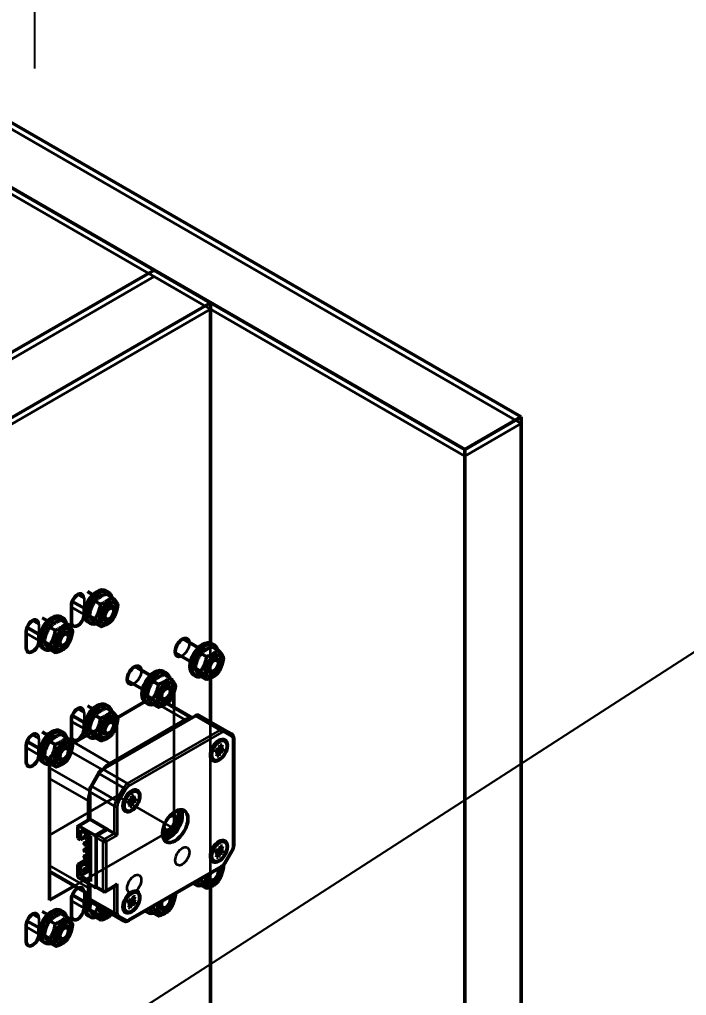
# Model space of a CAD drawing. Header units: millimetres. Extents: x -1328 to 2520, y -765 to 1782.
# Drawn here: x 1758.4 to 1925.4, y 743.2 to 987.5 of the extents above; entities that cross this region are included whole.
import ezdxf

# ---------------------------------------------------------------- set-up
doc = ezdxf.new("R2010")
doc.units = ezdxf.units.MM
doc.header["$LTSCALE"] = 6
for name, color, linetype, lineweight in [('Dimension (ISO)', 7, 'Continuous', 25), ('Reference (ISO)', 7, 'Continuous', 35), ('Symbol (ISO)', 7, 'Continuous', 25), ('Visible (ISO)', 7, 'Continuous', 50), ('Visible Narrow (ISO)', 7, 'Continuous', 35)]:
    doc.layers.add(name, color=color, linetype=linetype, lineweight=lineweight)
doc.styles.add('Note Text (ISO)', font='tahoma.ttf')
doc.dimstyles.new('Default (ISO)', dxfattribs={"dimscale": 6, "dimtxt": 3.5, "dimasz": 2.5, "dimexe": 3.175, "dimexo": 0, "dimgap": 0.762, "dimtad": 1, "dimrnd": 1e-08, "dimzin": 0, "dimtxsty": 'Note Text (ISO)', "dimcen": 0.09, "dimdle": 10, "dimclrd": 256, "dimclre": 256, "dimclrt": 256, "dimazin": 0, "dimtfac": 1.001486, "dimtmove": 0, "dimatfit": 3, "dimfxl": 1, "dimtolj": 1, "dimtzin": 0, "dimlwd": -1, "dimlwe": -1, "dimarcsym": 0})
doc.dimstyles.new('Default - Method 1b (ISO)$7', dxfattribs={"dimscale": 6, "dimtxt": 3.5, "dimasz": 2.5, "dimexe": 3.175, "dimexo": 0, "dimgap": 0.762, "dimtad": 1, "dimtoh": 1, "dimrnd": 1e-08, "dimtxsty": 'Note Text (ISO)', "dimcen": 0.09, "dimdle": 10, "dimclrd": 256, "dimclre": 256, "dimclrt": 256, "dimazin": 2, "dimtfac": 1, "dimtmove": 0, "dimatfit": 3, "dimfxl": 1, "dimtolj": 1, "dimlwd": -1, "dimlwe": -1, "dimarcsym": 0})

# ---------------------------------------------------------------- blocks, each defined once
blk = doc.blocks.new('*D17')
at = {"layer": 'Defpoints', "color": 0, "transparency": 16777216}
for p in [(1118.47, 1126.34), (1762.15, 1107.94), (1762.15, 994.34)]:
    blk.add_point(p, dxfattribs=at)
at = {"layer": 'Dimension (ISO)', "transparency": 16777216}
for p, q in [((1118.47, 1126.34), (1118.47, 975.29)), ((1762.15, 1107.94), (1762.15, 975.29)), ((1133.47, 994.34), (1747.15, 994.34))]:
    blk.add_line(p, q, dxfattribs=at)
for points in [[(1133.47, 996.84), (1133.47, 991.84), (1118.47, 994.34)], [(1747.15, 996.84), (1747.15, 991.84), (1762.15, 994.34)]]:
    blk.add_solid(points, dxfattribs=at)
at = {"layer": 'Dimension (ISO)', "transparency": 16777216, "insert": (1377.16, 1026.12), "char_height": 21, "attachment_point": 1, "style": 'Note Text (ISO)'}
blk.add_mtext('\\A1;\\fTahoma|b0|i0;\\H21.0000;aprox 644', dxfattribs=at)

msp = doc.modelspace()

# ---------------------------------------------------------------- linework, layer by layer
at = {"layer": 'Reference (ISO)'}
for p, q in [((1742.6, 968.08), (1884.02, 886.43)), ((1869.88, 878.26), (1728.46, 959.91)), ((1495.11, 751.71), (1792.1, 923.17)), ((1792.1, 923.17), (1806.24, 915.01)), ((1806.24, 915.01), (1509.26, 743.54)), ((1806.24, 604.74), (1806.24, 915.01)), ((1869.88, 878.26), (1884.02, 886.43)), ((1884.02, 886.43), (1884.02, 559.83)), ((1869.88, 568), (1869.88, 878.26)), ((1773.01, 843.6), (1774.6, 842.69)), ((1771.42, 836.77), (1771.42, 840.85)), ((1771.42, 840.44), (1774.6, 838.6)), ((1774.6, 842.69), (1774.6, 838.6)), ((1761.69, 837.07), (1763.28, 836.15)), ((1763.28, 836.15), (1763.28, 832.07)), ((1760.1, 830.23), (1760.1, 834.32)), ((1760.1, 833.91), (1763.28, 832.07)), ((1765.94, 802.99), (1797.05, 820.95)), ((1797.05, 820.95), (1797.05, 785.03)), ((1773.01, 815.03), (1774.6, 814.11)), ((1774.6, 814.11), (1774.6, 810.03)), ((1771.42, 808.19), (1771.42, 812.27)), ((1771.42, 811.86), (1774.6, 810.03)), ((1782.91, 793.19), (1782.91, 812.79)), ((1761.69, 808.49), (1763.28, 807.58)), ((1763.28, 807.58), (1763.28, 803.49)), ((1760.1, 801.66), (1760.1, 805.74)), ((1760.1, 805.33), (1763.28, 803.49)), ((1765.94, 767.06), (1765.94, 802.99)), ((1765.94, 783.39), (1782.91, 793.19)), ((1797.05, 785.03), (1782.91, 793.19)), ((1797.05, 785.03), (1765.94, 767.06)), ((1773.01, 770.12), (1774.6, 769.2)), ((1771.42, 763.28), (1771.42, 767.36)), ((1774.6, 769.2), (1774.6, 765.12)), ((1771.42, 766.96), (1774.6, 765.12)), ((1761.69, 763.59), (1763.28, 762.67)), ((1763.28, 762.67), (1763.28, 758.59)), ((1760.1, 756.75), (1760.1, 760.83)), ((1760.1, 760.42), (1763.28, 758.59))]:
    msp.add_line(p, q, dxfattribs=at)
for centre, major_axis in [((1773.01, 841.77), (1.13, 1.95)), ((1773.01, 837.68), (-1.13, -1.95)), ((1761.69, 835.24), (1.13, 1.95)), ((1761.69, 831.15), (-1.13, -1.95)), ((1773.01, 813.19), (1.13, 1.95)), ((1761.69, 806.66), (1.13, 1.95)), ((1773.01, 809.11), (-1.13, -1.95)), ((1761.69, 802.58), (-1.13, -1.95)), ((1773.01, 768.28), (1.13, 1.95)), ((1773.01, 764.2), (-1.13, -1.95)), ((1761.69, 761.75), (1.13, 1.95)), ((1761.69, 757.67), (-1.13, -1.95))]:
    msp.add_ellipse(centre, major_axis=major_axis, ratio=0.57735, start_param=5.497787, end_param=8.63938, dxfattribs=at)
for centre in [(1799.17, 830.34), (1787.15, 823.4), (1799.17, 778.09), (1787.15, 771.15)]:
    msp.add_ellipse(centre, major_axis=(1.25, 2.17), ratio=0.57735, dxfattribs=at)
at = {"layer": 'Visible (ISO)'}
for p, q in [((1742.6, 969.71), (1884.02, 888.06)), ((1869.88, 879.9), (1728.46, 961.55)), ((1495.11, 753.34), (1792.1, 924.8)), ((1792.1, 924.8), (1806.24, 916.64)), ((1806.24, 916.64), (1509.26, 745.18)), ((1806.24, 831.42), (1806.24, 916.64)), ((1869.88, 879.9), (1884.02, 888.06)), ((1884.02, 888.06), (1884.02, 561.46)), ((1869.88, 569.63), (1869.88, 879.9)), ((1775.42, 844.32), (1776.78, 843.53)), ((1780.04, 844.53), (1780.61, 844.21)), ((1781.51, 842.95), (1780.14, 843.74)), ((1771.42, 836.77), (1771.42, 840.85)), ((1771.63, 841.89), (1774.78, 840.07)), ((1778.66, 841.18), (1777.29, 841.97)), ((1768.73, 838), (1769.3, 837.67)), ((1774.6, 840.17), (1774.6, 838.6)), ((1777.32, 837.49), (1775.95, 838.28)), ((1782.04, 839.47), (1782.04, 839.82)), ((1764.11, 837.78), (1765.47, 837)), ((1770.2, 836.42), (1768.83, 837.21)), ((1775.54, 836.74), (1776.11, 836.41)), ((1778.84, 835.57), (1777.47, 836.36)), ((1780.93, 837.55), (1780.62, 837.37)), ((1760.1, 830.23), (1760.1, 834.32)), ((1760.31, 835.35), (1763.47, 833.54)), ((1763.28, 833.64), (1763.28, 832.07)), ((1767.34, 834.65), (1765.97, 835.44)), ((1770.72, 832.94), (1770.72, 833.29)), ((1766.01, 830.96), (1764.64, 831.75)), ((1769.61, 831.01), (1769.31, 830.84)), ((1799.42, 832.51), (1803.25, 830.3)), ((1806.51, 831.3), (1807.08, 830.97)), ((1764.23, 830.21), (1764.8, 829.88)), ((1767.53, 829.04), (1766.16, 829.83)), ((1797.42, 829.04), (1801.25, 826.83)), ((1803.84, 828.85), (1805.22, 828.06)), ((1806.7, 830.5), (1808.07, 829.71)), ((1808.2, 826.41), (1808.2, 826.54)), ((1787.4, 825.57), (1791.23, 823.36)), ((1794.49, 824.36), (1795.06, 824.03)), ((1794.68, 823.56), (1796.05, 822.77)), ((1802.01, 823.5), (1802.58, 823.18)), ((1802.42, 825.17), (1803.79, 824.38)), ((1807.09, 824.49), (1806.98, 824.42)), ((1785.4, 822.1), (1789.23, 819.89)), ((1791.82, 821.91), (1793.19, 821.12)), ((1803.84, 823.14), (1805.22, 822.34)), ((1806.24, 811.72), (1806.24, 822.73)), ((1796.18, 819.47), (1796.18, 819.6)), ((1797.05, 818.93), (1797.05, 815.4)), ((1780.04, 815.96), (1780.61, 815.63)), ((1782.86, 812.76), (1789.75, 816.74)), ((1789.99, 816.56), (1790.56, 816.24)), ((1790.39, 818.23), (1791.77, 817.44)), ((1791.82, 816.19), (1793.19, 815.4)), ((1795.07, 817.55), (1794.96, 817.48)), ((1801.61, 812.77), (1795.31, 816.4)), ((1775.42, 815.74), (1776.78, 814.95)), ((1781.51, 814.37), (1780.14, 815.16)), ((1771.42, 808.19), (1771.42, 812.27)), ((1771.63, 813.31), (1774.78, 811.49)), ((1774.6, 811.59), (1774.6, 810.03)), ((1778.66, 812.6), (1777.29, 813.39)), ((1779.29, 799.88), (1802.44, 813.24)), ((1799.93, 812.2), (1781.09, 801.32)), ((1782.04, 810.89), (1782.04, 811.24)), ((1803.44, 813.34), (1809.63, 809.77)), ((1764.11, 809.21), (1765.47, 808.42)), ((1768.73, 809.42), (1769.3, 809.1)), ((1770.2, 807.84), (1768.83, 808.63)), ((1777.32, 808.91), (1775.95, 809.7)), ((1780.93, 808.97), (1780.62, 808.79)), ((1809.63, 809.77), (1811.48, 808.7)), ((1760.31, 806.78), (1763.47, 804.96)), ((1767.34, 806.07), (1765.97, 806.86)), ((1771.55, 806.23), (1775.26, 808.37)), ((1775.54, 808.16), (1776.11, 807.83)), ((1778.84, 806.99), (1777.47, 807.79)), ((1809.56, 807.11), (1809.84, 806.94)), ((1812.04, 780.84), (1812.04, 807.58)), ((1760.1, 801.66), (1760.1, 805.74)), ((1763.28, 805.06), (1763.28, 803.49)), ((1770.72, 804.36), (1770.72, 804.71)), ((1807.39, 804.13), (1807.59, 804.8)), ((1807.98, 804.19), (1807.39, 804.13)), ((1807.59, 804.8), (1808.18, 804.86)), ((1807.82, 803.17), (1808.07, 804)), ((1809.35, 804.32), (1807.92, 804.84)), ((1808.55, 804.05), (1808.3, 803.22)), ((1808.39, 805.07), (1808.64, 805.9)), ((1808.64, 805.9), (1809.12, 805.95)), ((1809.35, 804.32), (1808.75, 804.26)), ((1809.12, 805.95), (1808.87, 805.12)), ((1808.95, 804.93), (1809.55, 804.99)), ((1809.55, 804.99), (1809.35, 804.32)), ((1764.23, 801.63), (1764.8, 801.3)), ((1766.01, 802.38), (1764.64, 803.17)), ((1769.61, 802.44), (1769.31, 802.26)), ((1806.81, 802.34), (1807.09, 802.18)), ((1808.3, 803.22), (1807.82, 803.17)), ((1808.3, 803.22), (1807.98, 803.7)), ((1765.94, 767.06), (1765.94, 801.12)), ((1767.53, 800.46), (1766.16, 801.25)), ((1778.23, 798.85), (1776.38, 795.63)), ((1779.11, 799.77), (1779.29, 799.88)), ((1776.43, 795.6), (1778.29, 798.82)), ((1776.01, 794.41), (1776.01, 794.21)), ((1776.01, 787.37), (1776.01, 794.21)), ((1787.64, 794.45), (1787.92, 794.29)), ((1775.66, 791.92), (1775.66, 787.13)), ((1785.46, 791.27), (1785.58, 791.93)), ((1785.58, 791.93), (1786.2, 792.11)), ((1785.85, 791.6), (1785.61, 791.93)), ((1787.52, 791.88), (1786.29, 792.24)), ((1786.39, 792.35), (1786.54, 793.16)), ((1786.54, 793.16), (1787.05, 793.31)), ((1787.52, 791.88), (1786.89, 791.7)), ((1787.05, 793.31), (1786.9, 792.51)), ((1787.02, 792.35), (1787.64, 792.54)), ((1787.64, 792.54), (1787.52, 791.88)), ((1784.89, 789.69), (1785.17, 789.52)), ((1786.08, 791.45), (1785.46, 791.27)), ((1786.05, 790.49), (1786.2, 791.3)), ((1786.55, 790.65), (1786.05, 790.49)), ((1786.55, 790.65), (1786.17, 791.17)), ((1786.71, 791.46), (1786.55, 790.65)), ((1776.04, 787.36), (1773.11, 785.66)), ((1780.43, 784.82), (1776.01, 787.37)), ((1776.01, 787.34), (1776.01, 787.37)), ((1796.78, 788.88), (1796.88, 788.82)), ((1797.4, 787.27), (1797.4, 787.68)), ((1773.01, 785.43), (1773.01, 782.58)), ((1777.25, 783.39), (1773.36, 785.64)), ((1773.71, 782.17), (1773.71, 784.62)), ((1773.71, 784.62), (1776.19, 783.19)), ((1774.42, 784.21), (1774.42, 783.8)), ((1777.96, 783.39), (1780.43, 784.82)), ((1782.2, 783.8), (1780.43, 784.82)), ((1794.28, 784.55), (1794.38, 784.49)), ((1795.99, 784.82), (1795.63, 784.62)), ((1773.71, 782.17), (1773.01, 782.58)), ((1774.65, 782.71), (1773.71, 782.17)), ((1774.42, 783.8), (1774.78, 784)), ((1774.64, 782.76), (1774.64, 783)), ((1774.69, 783.09), (1775.52, 783.57)), ((1774.9, 782.55), (1774.69, 782.67)), ((1774.69, 781.46), (1776.19, 782.32)), ((1775, 782.55), (1776.15, 783.21)), ((1775.66, 782.93), (1775.66, 782.02)), ((1775.84, 782.12), (1775.84, 783.03)), ((1776.19, 783.19), (1776.19, 771.76)), ((1777.6, 782.78), (1777.6, 770.53)), ((1777.6, 770.53), (1777.6, 782.78)), ((1782.2, 783.8), (1782.91, 783.39)), ((1809.56, 781.79), (1809.84, 781.63)), ((1774.64, 781.13), (1774.64, 781.37)), ((1774.64, 779.49), (1774.64, 779.74)), ((1774.9, 780.92), (1774.69, 781.04)), ((1774.69, 779.83), (1776.19, 780.69)), ((1774.9, 779.28), (1774.69, 779.41)), ((1775, 780.92), (1776.19, 781.6)), ((1775, 779.28), (1776.19, 779.97)), ((1775.66, 781.3), (1775.66, 780.38)), ((1775.66, 779.66), (1775.66, 778.75)), ((1775.84, 780.49), (1775.84, 781.4)), ((1775.84, 778.85), (1775.84, 779.77)), ((1807.42, 778.99), (1807.68, 779.67)), ((1809.26, 778.83), (1807.63, 779.53)), ((1807.68, 779.67), (1808.24, 779.62)), ((1808.45, 779.81), (1808.77, 780.64)), ((1809.23, 780.6), (1808.75, 780.57)), ((1808.77, 780.64), (1809.23, 780.6)), ((1809.23, 780.6), (1808.9, 779.77)), ((1808.96, 779.55), (1809.52, 779.5)), ((1809.52, 779.5), (1809.26, 778.83)), ((1809.81, 776.33), (1811.67, 779.55)), ((1773.01, 776.04), (1775.84, 777.68)), ((1774.64, 777.86), (1774.64, 778.11)), ((1774.69, 778.19), (1776.19, 779.06)), ((1774.9, 777.65), (1774.69, 777.77)), ((1774.69, 776.56), (1776.19, 777.43)), ((1775, 777.65), (1776.19, 778.34)), ((1775.66, 778.03), (1775.66, 777.57)), ((1775.84, 777.68), (1775.84, 778.13)), ((1776.19, 777.47), (1775.84, 777.68)), ((1806.81, 777.03), (1807.09, 776.87)), ((1807.98, 778.94), (1807.42, 778.99)), ((1807.71, 777.9), (1808.03, 778.73)), ((1808.17, 777.86), (1807.71, 777.9)), ((1808.17, 777.86), (1807.88, 778.33)), ((1808.49, 778.69), (1808.17, 777.86)), ((1809.26, 778.83), (1808.7, 778.88)), ((1773.01, 776.04), (1773.01, 773.19)), ((1773.71, 775.64), (1773.01, 776.04)), ((1773.71, 775.64), (1774.65, 776.18)), ((1773.71, 773.19), (1773.71, 775.64)), ((1776.19, 774.62), (1773.71, 773.19)), ((1775.84, 775.64), (1774.42, 774.82)), ((1774.42, 774), (1775.84, 774.82)), ((1774.42, 774.82), (1774.42, 774)), ((1774.64, 776.23), (1774.64, 776.47)), ((1774.64, 774.59), (1774.64, 774.84)), ((1774.9, 776.02), (1774.69, 776.14)), ((1774.69, 774.93), (1776.19, 775.79)), ((1774.9, 774.39), (1774.69, 774.51)), ((1775, 776.02), (1776.19, 776.7)), ((1775, 774.39), (1776.19, 775.07)), ((1775.17, 775.2), (1775.13, 775.23)), ((1775.84, 774.82), (1775.79, 774.84)), ((1775.84, 775.59), (1775.84, 775.64)), ((1775.84, 774.82), (1775.84, 774.87)), ((1785.72, 761.99), (1808.88, 775.35)), ((1776.01, 768.43), (1765.94, 774.24)), ((1773.36, 772.57), (1777.25, 770.33)), ((1776.19, 771.76), (1773.71, 773.19)), ((1803.53, 772.27), (1803.79, 772.12)), ((1807.09, 772.23), (1806.98, 772.17)), ((1808.2, 774.15), (1808.2, 774.28)), ((1772.16, 770.65), (1765.94, 767.06)), ((1775.66, 771.25), (1775.66, 770.17)), ((1776.01, 767.47), (1776.01, 771.04)), ((1777.64, 770.38), (1777.5, 770.3)), ((1779.47, 769.28), (1777.71, 770.3)), ((1782.55, 770.77), (1779.97, 769.28)), ((1802.01, 771.25), (1802.58, 770.92)), ((1803.84, 770.88), (1805.22, 770.09)), ((1806.24, 606.37), (1806.24, 770.47)), ((1771.42, 763.28), (1771.42, 767.36)), ((1771.63, 768.4), (1774.78, 766.58)), ((1785.53, 766.47), (1785.83, 767.14)), ((1785.83, 767.14), (1786.36, 767.01)), ((1786.58, 767.18), (1786.95, 768)), ((1787.38, 767.89), (1786.89, 767.87)), ((1786.95, 768), (1787.38, 767.89)), ((1787.38, 767.89), (1787, 767.07)), ((1787.64, 769.14), (1787.92, 768.97)), ((1796.18, 767.21), (1796.18, 767.34)), ((1774.6, 766.69), (1774.6, 765.12)), ((1777.32, 764.01), (1775.95, 764.8)), ((1782.61, 762.99), (1776.43, 766.56)), ((1786.06, 766.34), (1785.53, 766.47)), ((1787.26, 766.05), (1785.69, 766.81)), ((1785.72, 765.29), (1786.09, 766.11)), ((1786.15, 765.19), (1785.72, 765.29)), ((1786.15, 765.19), (1785.88, 765.64)), ((1786.52, 766.01), (1786.15, 765.19)), ((1787.26, 766.05), (1786.74, 766.18)), ((1787.04, 766.84), (1787.57, 766.72)), ((1787.57, 766.72), (1787.26, 766.05)), ((1791.51, 765.33), (1791.77, 765.18)), ((1795.07, 765.29), (1794.96, 765.23)), ((1764.11, 764.3), (1765.47, 763.52)), ((1768.73, 764.52), (1769.3, 764.19)), ((1770.2, 762.93), (1768.83, 763.72)), ((1775.54, 763.25), (1776.11, 762.93)), ((1778.84, 762.09), (1777.47, 762.88)), ((1780.84, 764.01), (1780.62, 763.89)), ((1784.47, 761.91), (1782.61, 762.99)), ((1784.89, 764.37), (1785.17, 764.21)), ((1789.99, 764.31), (1790.56, 763.98)), ((1791.82, 763.94), (1793.19, 763.15)), ((1760.1, 756.75), (1760.1, 760.83)), ((1760.31, 761.87), (1763.47, 760.05)), ((1763.28, 760.16), (1763.28, 758.59)), ((1767.34, 761.16), (1765.97, 761.95)), ((1770.72, 759.45), (1770.72, 759.8)), ((1766.01, 757.47), (1764.64, 758.27)), ((1769.61, 757.53), (1769.31, 757.35)), ((1764.23, 756.72), (1764.8, 756.4)), ((1767.53, 755.56), (1766.16, 756.35))]:
    msp.add_line(p, q, dxfattribs=at)
for centre, radius, start, end in [((1797.23, 790.03), 1.65, 331.696, 349.2521), ((1797.23, 790.03), 1.81, 303.041, 305.4833), ((1796.14, 786.37), 1.65, 301.2228, 358.7772), ((1774.74, 783), 0.1, 120, 180), ((1774.74, 782.76), 0.1, 180, 240), ((1774.95, 782.64), 0.1, 240, 300), ((1793.51, 783.6), 1.65, 310.7479, 328.304), ((1793.51, 783.6), 1.81, 354.5167, 356.959), ((1774.74, 781.37), 0.1, 120, 180), ((1774.74, 781.13), 0.1, 180, 240), ((1774.74, 779.74), 0.1, 120, 180), ((1774.74, 779.49), 0.1, 180, 240), ((1774.95, 781), 0.1, 240, 300), ((1774.74, 778.11), 0.1, 120, 180), ((1774.74, 777.86), 0.1, 180, 240), ((1774.95, 779.37), 0.1, 240, 300), ((1774.95, 777.74), 0.1, 240, 300), ((1774.74, 776.47), 0.1, 120, 180), ((1774.74, 776.23), 0.1, 180, 240), ((1774.74, 774.84), 0.1, 120, 180), ((1774.74, 774.59), 0.1, 180, 240), ((1774.95, 776.11), 0.1, 240, 300), ((1774.95, 774.47), 0.1, 240, 300), ((1779.72, 769.72), 0.5, 240, 300)]:
    msp.add_arc(centre, radius, start, end, dxfattribs=at)
for centre, major_axis, start_param, end_param in [((1773.01, 841.77), (1.13, 1.95), 0.187992, 2.356194), ((1777.79, 840.64), (-2.25, -3.9), 3.141593, 6.283185), ((1778.36, 840.31), (-2.25, -3.9), 2.602827, 6.821951), ((1780.62, 839), (1, 1.73), 5.49802, 10.209943), ((1766.48, 834.1), (-2.25, -3.9), 3.141593, 6.283185), ((1767.05, 833.78), (-2.25, -3.9), 2.602827, 6.821951), ((1773.01, 837.68), (-1.13, -1.95), 5.497787, 8.63938), ((1761.69, 835.24), (1.13, 1.95), 0.187992, 2.356194), ((1769.31, 832.47), (1, 1.73), 5.49802, 10.209943), ((1761.69, 831.15), (-1.13, -1.95), 5.497787, 8.63938), ((1799.17, 830.34), (-1.25, -2.17), 2.498092, 6.926686), ((1804.26, 827.4), (-2.25, -3.9), 3.141593, 6.283185), ((1804.83, 827.08), (-2.25, -3.9), 2.620947, 6.803831), ((1787.15, 823.4), (-1.25, -2.17), 2.498092, 6.926686), ((1792.24, 820.46), (-2.25, -3.9), 3.141593, 6.283185), ((1792.81, 820.13), (-2.25, -3.9), 2.620947, 6.803831), ((1777.79, 812.06), (-2.25, -3.9), 3.141593, 6.283185), ((1778.36, 811.73), (-2.25, -3.9), 2.602827, 6.821951), ((1773.01, 813.19), (1.13, 1.95), 0.187992, 2.356194), ((1780.62, 810.43), (1, 1.73), 5.49802, 10.209943), ((1799.93, 808.94), (2, 3.46), 0.280038, 0.785398), ((1802.44, 811.61), (1, 1.73), 0, 0.785398), ((1761.69, 806.66), (1.13, 1.95), 0.187992, 2.356194), ((1766.48, 805.53), (-2.25, -3.9), 3.141593, 6.283185), ((1767.05, 805.2), (-2.25, -3.9), 2.602827, 6.821951), ((1773.01, 809.11), (-1.13, -1.95), 5.497787, 8.63938), ((1808.19, 804.72), (1.38, 2.38), 0, 0.740918), ((1769.31, 803.89), (1, 1.73), 5.49802, 10.209943), ((1808.47, 804.56), (-0.348, -0.603), 5.661934, 6.112728), ((1808.47, 804.56), (-0.348, -0.603), 4.091138, 4.541931), ((1808.47, 804.56), (0.348, 0.603), 4.091138, 4.541931), ((1808.47, 804.56), (0.348, 0.603), 5.661934, 6.112728), ((1761.69, 802.58), (-1.13, -1.95), 5.497787, 8.63938), ((1781.09, 798.06), (-2, -3.46), 3.926991, 4.432351), ((1808.19, 804.72), (-1.38, -2.38), 5.542267, 6.283185), ((1779.11, 798.35), (-0.88, -1.52), 3.926991, 4.712389), ((1779.29, 798.24), (1, 1.73), 0.785398, 1.570796), ((1777.25, 795.13), (-0.88, -1.52), 4.712389, 5.497787), ((1777.43, 795.02), (1, 1.73), 1.570796, 2.356194), ((1786.27, 792.07), (1.38, 2.38), 0, 0.740918), ((1778.49, 793.56), (-2, -3.46), 4.992427, 5.497787), ((1786.55, 791.9), (-0.348, -0.603), 4.250362, 4.701156), ((1786.55, 791.9), (0.348, 0.603), 4.250362, 4.701156), ((1786.55, 791.9), (0.348, 0.603), 5.821159, 6.271953), ((1786.27, 792.07), (-1.38, -2.38), 5.542267, 6.283185), ((1786.55, 791.9), (-0.348, -0.603), 5.821159, 6.271953), ((1795.28, 786.86), (-2.08, -3.59), 0.439168, 2.702424), ((1795.99, 786.45), (-2.25, -3.9), 0.319687, 2.821905), ((1794.36, 787.39), (-3.18, -5.5), 1.631087, 2.300898), ((1795.99, 786.45), (-1, -1.73), 5.466028, 10.241936), ((1795.63, 786.66), (1.25, 2.17), 5.497787, 6.36814), ((1773.36, 785.23), (-0.25, 0.433), 5.497787, 7.068583), ((1795.63, 786.66), (-1.25, -2.17), 6.19823, 7.068583), ((1794.36, 787.39), (-3.18, -5.5), 0.840694, 1.510506), ((1777.25, 782.98), (-0.25, 0.433), 3.926991, 5.497787), ((1777.96, 782.98), (0.25, 0.433), 0.785398, 2.356194), ((1808.19, 779.41), (1.38, 2.38), 0, 0.740918), ((1808.47, 779.25), (-0.348, -0.603), 3.963459, 4.414253), ((1808.47, 779.25), (0.348, 0.603), 5.534255, 5.985049), ((1808.19, 779.41), (-1.38, -2.38), 5.542267, 6.283185), ((1808.47, 779.25), (-0.348, -0.603), 5.534255, 5.985049), ((1808.47, 779.25), (0.348, 0.603), 3.963459, 4.414253), ((1807.09, 773.51), (-1.48, -2.55), 5.154511, 8.988184), ((1807.09, 773.51), (-1, -1.73), 4.978254, 9.158913), ((1807.09, 773.51), (0.79, 1.36), 1.67183, 6.182151), ((1773.36, 772.98), (0.25, -0.433), 3.926991, 5.497787), ((1773.01, 768.28), (1.13, 1.95), 0.761951, 2.356194), ((1778.49, 771.8), (-2, -3.46), 5.497787, 6.003148), ((1777.25, 770.74), (0.25, -0.433), 5.497787, 7.068583), ((1777.96, 770.74), (-0.25, -0.433), 5.497787, 6.283185), ((1782.55, 771.35), (-0.354, -0.612), 0.785398, 1.570796), ((1804.26, 775.15), (-2.25, -3.9), 6.229636, 6.283185), ((1804.83, 774.82), (-2.25, -3.9), 6.010414, 6.803831), ((1777.79, 767.15), (-2.25, -3.9), 4.664896, 6.283185), ((1778.36, 766.82), (-2.25, -3.9), 4.756923, 6.821951), ((1777.43, 768.29), (-1, -1.73), 5.497787, 6.283185), ((1786.27, 766.76), (1.38, 2.38), 0, 0.740918), ((1786.55, 766.59), (-0.348, -0.603), 3.870111, 4.320905), ((1795.07, 766.57), (-1.48, -2.55), 5.154511, 8.982656), ((1795.07, 766.57), (-1, -1.73), 4.978254, 9.158913), ((1795.07, 766.57), (0.79, 1.36), 1.67183, 6.182151), ((1766.48, 760.62), (-2.25, -3.9), 3.141593, 6.283185), ((1767.05, 760.29), (-2.25, -3.9), 2.602827, 6.821951), ((1773.01, 764.2), (-1.13, -1.95), 5.497787, 8.63938), ((1780.62, 765.52), (-1.48, -2.55), 5.130513, 7.435857), ((1780.62, 765.52), (-1, -1.73), 5.35454, 7.068351), ((1786.27, 766.76), (-1.38, -2.38), 5.542267, 6.283185), ((1786.55, 766.59), (-0.348, -0.603), 5.440907, 5.891701), ((1786.55, 766.59), (0.348, 0.603), 3.870111, 4.320905), ((1786.55, 766.59), (0.348, 0.603), 5.440907, 5.891701), ((1761.69, 761.75), (1.13, 1.95), 0.187992, 2.356194), ((1780.93, 765.34), (-0.79, -1.36), 5.579821, 6.98655), ((1792.24, 768.21), (-2.25, -3.9), 6.229636, 6.283185), ((1792.81, 767.88), (-2.25, -3.9), 6.010414, 6.803831), ((1769.31, 758.99), (1, 1.73), 5.49802, 10.209943), ((1761.69, 757.67), (-1.13, -1.95), 5.497787, 8.63938)]:
    msp.add_ellipse(centre, major_axis=major_axis, ratio=0.57735, start_param=start_param, end_param=end_param, dxfattribs=at)
for centre, major_axis in [((1780.62, 839), (-1.48, -2.55)), ((1780.93, 838.83), (-0.79, -1.36)), ((1769.31, 832.47), (-1.48, -2.55)), ((1769.61, 832.3), (-0.79, -1.36)), ((1807.09, 825.77), (-1.48, -2.55)), ((1807.09, 825.77), (1, 1.73)), ((1807.09, 825.77), (-0.79, -1.36)), ((1795.07, 818.83), (-1.48, -2.55)), ((1795.07, 818.83), (1, 1.73)), ((1795.07, 818.83), (-0.79, -1.36)), ((1780.62, 810.43), (-1.48, -2.55)), ((1780.93, 810.25), (-0.79, -1.36)), ((1769.31, 803.89), (-1.48, -2.55)), ((1808.36, 804.62), (1.5, 2.6)), ((1808.47, 804.56), (1.38, 2.38)), ((1769.61, 803.72), (-0.79, -1.36)), ((1786.44, 791.97), (1.5, 2.6)), ((1786.55, 791.9), (-1.38, -2.38)), ((1797.4, 785.64), (2.25, 3.9)), ((1808.36, 779.31), (1.5, 2.6)), ((1808.47, 779.25), (1.38, 2.38)), ((1786.44, 766.65), (1.5, 2.6)), ((1786.55, 766.59), (1.38, 2.38)), ((1769.31, 758.99), (-1.48, -2.55)), ((1769.61, 758.81), (-0.79, -1.36))]:
    msp.add_ellipse(centre, major_axis=major_axis, ratio=0.57735, dxfattribs=at)
for points, weights in [([(1780.14, 843.74), (1778.3, 843.09), (1777.29, 841.97)], [1, 1.15470053838, 1]), ([(1778.66, 841.18), (1780.5, 841.83), (1781.51, 842.95)], [1, 1.15470053838, 1]), ([(1781.51, 842.95), (1782.69, 841.75), (1783.03, 841.03)], [1, 1.15470053838, 1]), ([(1777.29, 841.97), (1776.21, 840.36), (1775.95, 838.28)], [1, 1.15470053838, 1]), ([(1777.32, 837.49), (1778.4, 839.1), (1778.66, 841.18)], [1, 1.15470053838, 1]), ([(1783.03, 841.03), (1782.78, 838.95), (1781.7, 837.34)], [1, 1.15470053838, 1]), ([(1775.95, 838.28), (1776.3, 837.56), (1777.47, 836.36)], [1, 1.15470053838, 1]), ([(1768.83, 837.21), (1766.99, 836.56), (1765.97, 835.44)], [1, 1.15470053838, 1]), ([(1767.34, 834.65), (1769.19, 835.29), (1770.2, 836.42)], [1, 1.15470053838, 1]), ([(1770.2, 836.42), (1771.37, 835.22), (1771.72, 834.5)], [1, 1.15470053838, 1]), ([(1778.84, 835.57), (1778.49, 836.29), (1777.32, 837.49)], [1, 1.15470053838, 1]), ([(1781.7, 837.34), (1780.68, 836.22), (1778.84, 835.57)], [1, 1.15470053838, 1]), ([(1765.97, 835.44), (1764.89, 833.83), (1764.64, 831.75)], [1, 1.15470053838, 1]), ([(1766.01, 830.96), (1767.09, 832.56), (1767.34, 834.65)], [1, 1.15470053838, 1]), ([(1771.72, 834.5), (1771.46, 832.42), (1770.38, 830.81)], [1, 1.15470053838, 1]), ([(1764.64, 831.75), (1764.98, 831.03), (1766.16, 829.83)], [1, 1.15470053838, 1]), ([(1767.53, 829.04), (1767.18, 829.76), (1766.01, 830.96)], [1, 1.15470053838, 1]), ([(1770.38, 830.81), (1769.37, 829.69), (1767.53, 829.04)], [1, 1.15470053838, 1]), ([(1803.84, 828.85), (1802.72, 827.25), (1802.42, 825.17)], [1, 1.15470053838, 1]), ([(1806.7, 830.5), (1804.86, 829.91), (1803.84, 828.85)], [1, 1.15470053838, 1]), ([(1805.22, 828.06), (1807.06, 828.65), (1808.07, 829.71)], [1, 1.15470053838, 1]), ([(1808.07, 829.71), (1809.2, 828.45), (1809.5, 827.68)], [1, 1.15470053838, 1]), ([(1803.79, 824.38), (1804.91, 825.98), (1805.22, 828.06)], [1, 1.15470053838, 1]), ([(1809.5, 827.68), (1809.2, 825.6), (1808.07, 823.99)], [1, 1.15470053838, 1]), ([(1794.68, 823.56), (1792.84, 822.97), (1791.82, 821.91)], [1, 1.15470053838, 1]), ([(1802.42, 825.17), (1802.72, 824.39), (1803.84, 823.14)], [1, 1.15470053838, 1]), ([(1805.22, 822.34), (1804.91, 823.12), (1803.79, 824.38)], [1, 1.15470053838, 1]), ([(1808.07, 823.99), (1807.06, 822.93), (1805.22, 822.34)], [1, 1.15470053838, 1]), ([(1791.82, 821.91), (1790.7, 820.31), (1790.39, 818.23)], [1, 1.15470053838, 1]), ([(1791.77, 817.44), (1792.89, 819.04), (1793.19, 821.12)], [1, 1.15470053838, 1]), ([(1793.19, 821.12), (1795.04, 821.71), (1796.05, 822.77)], [1, 1.15470053838, 1]), ([(1796.05, 822.77), (1797.18, 821.51), (1797.48, 820.74)], [1, 1.15470053838, 1]), ([(1797.48, 820.74), (1797.18, 818.66), (1796.05, 817.05)], [1, 1.15470053838, 1]), ([(1790.39, 818.23), (1790.7, 817.45), (1791.82, 816.19)], [1, 1.15470053838, 1]), ([(1793.19, 815.4), (1792.89, 816.18), (1791.77, 817.44)], [1, 1.15470053838, 1]), ([(1796.05, 817.05), (1795.04, 815.99), (1793.19, 815.4)], [1, 1.15470053838, 1]), ([(1780.14, 815.16), (1778.3, 814.52), (1777.29, 813.39)], [1, 1.15470053838, 1]), ([(1778.66, 812.6), (1780.5, 813.25), (1781.51, 814.37)], [1, 1.15470053838, 1]), ([(1781.51, 814.37), (1782.69, 813.17), (1783.03, 812.45)], [1, 1.15470053838, 1]), ([(1777.29, 813.39), (1776.21, 811.79), (1775.95, 809.7)], [1, 1.15470053838, 1]), ([(1777.32, 808.91), (1778.4, 810.52), (1778.66, 812.6)], [1, 1.15470053838, 1]), ([(1783.03, 812.45), (1782.78, 810.37), (1781.7, 808.76)], [1, 1.15470053838, 1]), ([(1768.83, 808.63), (1766.99, 807.98), (1765.97, 806.86)], [1, 1.15470053838, 1]), ([(1775.95, 809.7), (1776.3, 808.98), (1777.47, 807.79)], [1, 1.15470053838, 1]), ([(1778.84, 806.99), (1778.49, 807.72), (1777.32, 808.91)], [1, 1.15470053838, 1]), ([(1781.7, 808.76), (1780.68, 807.64), (1778.84, 806.99)], [1, 1.15470053838, 1]), ([(1765.97, 806.86), (1764.89, 805.25), (1764.64, 803.17)], [1, 1.15470053838, 1]), ([(1767.34, 806.07), (1769.19, 806.72), (1770.2, 807.84)], [1, 1.15470053838, 1]), ([(1770.2, 807.84), (1771.37, 806.64), (1771.72, 805.92)], [1, 1.15470053838, 1]), ([(1766.01, 802.38), (1767.09, 803.99), (1767.34, 806.07)], [1, 1.15470053838, 1]), ([(1771.72, 805.92), (1771.46, 803.84), (1770.38, 802.23)], [1, 1.15470053838, 1]), ([(1807.98, 804.19), (1807.73, 804.35), (1807.5, 804.49)], [1.01316227981, 1.01743771206, 1.01952390843]), ([(1808.55, 804.05), (1808, 804.43), (1807.57, 804.74)], [1.01316227981, 1.02188900632, 1.02149488457]), ([(1807.7, 804.81), (1808.17, 804.57), (1808.75, 804.26)], [1.02151184999, 1.02153520925, 1.01316227978]), ([(1808.95, 804.93), (1808.68, 805.08), (1808.43, 805.21)], [1.01316227981, 1.01711337528, 1.01919478962]), ([(1808.46, 805.31), (1808.66, 805.22), (1808.87, 805.12)], [1.01834532599, 1.01636994426, 1.01316227979]), ([(1764.64, 803.17), (1764.98, 802.45), (1766.16, 801.25)], [1, 1.15470053838, 1]), ([(1767.53, 800.46), (1767.18, 801.18), (1766.01, 802.38)], [1, 1.15470053838, 1]), ([(1770.38, 802.23), (1769.37, 801.11), (1767.53, 800.46)], [1, 1.15470053838, 1]), ([(1786.08, 791.45), (1785.8, 791.64), (1785.56, 791.8)], [1.01316227727, 1.01785168441, 1.01990737813]), ([(1786.71, 791.46), (1786.26, 791.76), (1785.9, 792.02)], [1.01316227727, 1.02012462358, 1.02128141308]), ([(1786.13, 792.09), (1786.48, 791.91), (1786.89, 791.7)], [1.02079238655, 1.01906083764, 1.01316227723]), ([(1787.02, 792.35), (1786.72, 792.51), (1786.45, 792.65)], [1.01316227727, 1.01744347549, 1.01952952822]), ([(1786.46, 792.71), (1786.67, 792.61), (1786.9, 792.51)], [1.01868521886, 1.01665373826, 1.01316227723]), ([(1786.17, 791.32), (1786.18, 791.31), (1786.2, 791.3)], [1.01354306638, 1.01335489352, 1.01316227723]), ([(1808.49, 778.69), (1807.97, 779.06), (1807.56, 779.36)], [1.01316227808, 1.02147454519, 1.02151174434]), ([(1807.61, 779.47), (1808.09, 779.21), (1808.7, 778.88)], [1.02148759783, 1.02196247851, 1.01316227807]), ([(1808.96, 779.55), (1808.7, 779.7), (1808.46, 779.83)], [1.01316227807, 1.01694767078, 1.01901691655]), ([(1808.51, 779.95), (1808.7, 779.86), (1808.9, 779.77)], [1.01816867192, 1.01622846329, 1.01316227808]), ([(1807.98, 778.94), (1807.73, 779.09), (1807.51, 779.23)], [1.01316227807, 1.01723373085, 1.01931985963]), ([(1809.5, 775.42), (1809.2, 773.34), (1808.07, 771.74)], [1, 1.15470053838, 1]), ([(1809.36, 775.74), (1809.44, 775.58), (1809.5, 775.42)], [1.04553360144, 1.02774152183, 1]), ([(1803.79, 772.12), (1803.96, 772.36), (1804.1, 772.6)], [1, 1.02074429477, 1.03592525059]), ([(1805.22, 770.09), (1804.91, 770.87), (1803.79, 772.12)], [1, 1.15470053838, 1]), ([(1802.97, 771.94), (1803.29, 771.5), (1803.84, 770.88)], [1.07679669857, 1.07080665886, 1]), ([(1808.07, 771.74), (1807.06, 770.67), (1805.22, 770.09)], [1, 1.15470053838, 1]), ([(1787.04, 766.84), (1786.76, 767), (1786.51, 767.14)], [1.01316227984, 1.01717677051, 1.01926110079]), ([(1786.61, 767.25), (1786.8, 767.17), (1787, 767.07)], [1.01808640589, 1.01616385447, 1.01316227986]), ([(1797.48, 768.48), (1797.18, 766.4), (1796.05, 764.8)], [1, 1.15470053838, 1]), ([(1797.38, 768.72), (1797.44, 768.6), (1797.48, 768.48)], [1.03592525059, 1.02074429477, 1]), ([(1776.34, 766.61), (1776.08, 765.82), (1775.95, 764.8)], [1.07673139137, 1.07043142783, 1]), ([(1775.95, 764.8), (1776.3, 764.08), (1777.47, 762.88)], [1, 1.15470053838, 1]), ([(1777.32, 764.01), (1777.85, 764.79), (1778.15, 765.56)], [1, 1.07010593482, 1.07667179216]), ([(1786.06, 766.34), (1785.82, 766.49), (1785.6, 766.62)], [1.01316227984, 1.01714110055, 1.0192239086]), ([(1786.52, 766.01), (1786.02, 766.37), (1785.62, 766.66)], [1.01316227985, 1.02128630007, 1.02150581879]), ([(1785.67, 766.77), (1786.14, 766.51), (1786.74, 766.18)], [1.02150369832, 1.02177384625, 1.01316227986]), ([(1790.95, 765), (1791.27, 764.56), (1791.82, 763.94)], [1.07679669857, 1.07080665886, 1]), ([(1791.77, 765.18), (1791.94, 765.42), (1792.08, 765.66)], [1, 1.02074429477, 1.03592525059]), ([(1793.19, 763.15), (1792.89, 763.93), (1791.77, 765.18)], [1, 1.15470053838, 1]), ([(1796.05, 764.8), (1795.04, 763.73), (1793.19, 763.15)], [1, 1.15470053838, 1]), ([(1768.83, 763.72), (1766.99, 763.08), (1765.97, 761.95)], [1, 1.15470053838, 1]), ([(1767.34, 761.16), (1769.19, 761.81), (1770.2, 762.93)], [1, 1.15470053838, 1]), ([(1770.2, 762.93), (1771.37, 761.73), (1771.72, 761.01)], [1, 1.15470053838, 1]), ([(1778.84, 762.09), (1778.49, 762.81), (1777.32, 764.01)], [1, 1.15470053838, 1]), ([(1781.49, 763.64), (1780.54, 762.68), (1778.84, 762.09)], [1.02533258277, 1.14078198088, 1]), ([(1765.97, 761.95), (1764.89, 760.35), (1764.64, 758.27)], [1, 1.15470053838, 1]), ([(1766.01, 757.47), (1767.09, 759.08), (1767.34, 761.16)], [1, 1.15470053838, 1]), ([(1771.72, 761.01), (1771.46, 758.93), (1770.38, 757.33)], [1, 1.15470053838, 1]), ([(1764.64, 758.27), (1764.98, 757.54), (1766.16, 756.35)], [1, 1.15470053838, 1]), ([(1767.53, 755.56), (1767.18, 756.28), (1766.01, 757.47)], [1, 1.15470053838, 1]), ([(1770.38, 757.33), (1769.37, 756.2), (1767.53, 755.56)], [1, 1.15470053838, 1])]:
    msp.add_rational_spline(points, weights, degree=2, dxfattribs=at)
for points, knots in [([(1812.04, 807.58), (1812.04, 807.67), (1812.04, 807.75), (1812.01, 807.92), (1811.99, 808), (1811.94, 808.17), (1811.9, 808.25), (1811.81, 808.4), (1811.76, 808.47), (1811.63, 808.6), (1811.56, 808.65), (1811.48, 808.7)], [4.712389, 4.712389, 4.712389, 4.712389, 4.8694686, 4.8694686, 5.0265482, 5.0265482, 5.1836279, 5.1836279, 5.3407075, 5.3407075, 5.4977871, 5.4977871, 5.4977871, 5.4977871]), ([(1798.12, 789.63), (1798.12, 789.62), (1798.13, 789.61), (1798.17, 789.48), (1798.18, 789.36), (1798.18, 789.25)], [1.1795854, 1.1795854, 1.1795854, 1.1795854, 1.18320871, 1.18320871, 1.22235396, 1.22235396, 1.22235396, 1.22235396]), ([(1798.21, 788.75), (1798.22, 788.78), (1798.23, 788.8), (1798.28, 788.94), (1798.3, 789.06), (1798.3, 789.3), (1798.28, 789.43), (1798.23, 789.6), (1798.22, 789.63), (1798.21, 789.66)], [-0.3235898, -0.3235898, -0.3235898, -0.3235898, -0.3129161, -0.3129161, -0.2697332, -0.2697332, -0.2265502, -0.2265502, -0.216434, -0.216434, -0.216434, -0.216434]), ([(1798.28, 788.55), (1798.35, 788.6), (1798.41, 788.66), (1798.53, 788.81), (1798.59, 788.91), (1798.67, 789.15), (1798.69, 789.28), (1798.69, 789.51), (1798.68, 789.62), (1798.65, 789.74)], [-0.3967311, -0.3967311, -0.3967311, -0.3967311, -0.363608, -0.363608, -0.3176837, -0.3176837, -0.2717594, -0.2717594, -0.234043, -0.234043, -0.234043, -0.234043]), ([(1796.8, 784.84), (1796.82, 784.85), (1796.85, 784.86), (1797, 784.96), (1797.13, 785.06), (1797.37, 785.29), (1797.47, 785.42), (1797.62, 785.69), (1797.69, 785.84), (1797.77, 786.16), (1797.79, 786.33), (1797.8, 786.5), (1797.79, 786.53), (1797.79, 786.56)], [-0.3720661, -0.3720661, -0.3720661, -0.3720661, -0.363608, -0.363608, -0.3176837, -0.3176837, -0.2717594, -0.2717594, -0.2258351, -0.2258351, -0.1799107, -0.1799107, -0.1714526, -0.1714526, -0.1714526, -0.1714526]), ([(1794.66, 783.16), (1794.57, 783.1), (1794.46, 783.06), (1794.33, 783.02), (1794.31, 783.02), (1794.3, 783.02)], [0.24447079, 0.24447079, 0.24447079, 0.24447079, 0.28361604, 0.28361604, 0.28723935, 0.28723935, 0.28723935, 0.28723935]), ([(1794.33, 782.93), (1794.36, 782.93), (1794.39, 782.94), (1794.56, 782.98), (1794.68, 783.03), (1794.88, 783.15), (1794.98, 783.22), (1795.08, 783.34), (1795.09, 783.36), (1795.11, 783.38)], [-0.3230323, -0.3230323, -0.3230323, -0.3230323, -0.3129161, -0.3129161, -0.2697332, -0.2697332, -0.2265502, -0.2265502, -0.2158766, -0.2158766, -0.2158766, -0.2158766]), ([(1794.48, 782.51), (1794.59, 782.54), (1794.69, 782.59), (1794.89, 782.7), (1794.99, 782.78), (1795.16, 782.97), (1795.22, 783.08), (1795.29, 783.25), (1795.31, 783.34), (1795.32, 783.42)], [-0.3094757, -0.3094757, -0.3094757, -0.3094757, -0.2717594, -0.2717594, -0.2258351, -0.2258351, -0.1799107, -0.1799107, -0.1467876, -0.1467876, -0.1467876, -0.1467876]), ([(1811.67, 779.55), (1811.71, 779.63), (1811.76, 779.71), (1811.84, 779.88), (1811.87, 779.97), (1811.93, 780.14), (1811.96, 780.23), (1812, 780.41), (1812.02, 780.49), (1812.04, 780.67), (1812.04, 780.76), (1812.04, 780.84)], [3.9269909, 3.9269909, 3.9269909, 3.9269909, 4.0840705, 4.0840705, 4.2411501, 4.2411501, 4.3982297, 4.3982297, 4.5553094, 4.5553094, 4.712389, 4.712389, 4.712389, 4.712389]), ([(1808.88, 775.35), (1808.95, 775.4), (1809.02, 775.45), (1809.16, 775.55), (1809.23, 775.61), (1809.36, 775.74), (1809.43, 775.8), (1809.55, 775.94), (1809.6, 776.02), (1809.71, 776.17), (1809.76, 776.25), (1809.81, 776.33)], [3.1415927, 3.1415927, 3.1415927, 3.1415927, 3.2986723, 3.2986723, 3.4557519, 3.4557519, 3.6128315, 3.6128315, 3.7699112, 3.7699112, 3.9269908, 3.9269908, 3.9269908, 3.9269908]), ([(1784.47, 761.91), (1784.55, 761.87), (1784.64, 761.83), (1784.81, 761.79), (1784.9, 761.78), (1785.07, 761.77), (1785.16, 761.78), (1785.33, 761.82), (1785.41, 761.84), (1785.57, 761.91), (1785.65, 761.94), (1785.72, 761.99)], [2.3561945, 2.3561945, 2.3561945, 2.3561945, 2.5132742, 2.5132742, 2.6703538, 2.6703538, 2.8274334, 2.8274334, 2.984513, 2.984513, 3.1415927, 3.1415927, 3.1415927, 3.1415927])]:
    msp.add_open_spline(points, degree=3, knots=knots, dxfattribs=at)
for points in [[(1798.18, 789.25), (1798.18, 789.2), (1798.18, 789.16), (1798.17, 789.11)], [(1794.78, 783.23), (1794.74, 783.21), (1794.7, 783.18), (1794.66, 783.16)]]:
    msp.add_open_spline(points, degree=3, dxfattribs=at)
at = {"layer": 'Visible Narrow (ISO)'}
for p, q in [((1771.42, 840.44), (1774.6, 838.6)), ((1760.1, 833.91), (1763.28, 832.07)), ((1801.43, 812.66), (1795.15, 816.29)), ((1799.93, 812.2), (1793.94, 815.67)), ((1771.42, 811.86), (1774.6, 810.03)), ((1800.11, 811.9), (1799.93, 812.2)), ((1808.63, 809.67), (1802.44, 813.24)), ((1785.47, 796.3), (1808.63, 809.67)), ((1808.98, 809.06), (1785.83, 795.69)), ((1811.59, 808.06), (1809.73, 809.13)), ((1781.09, 801.32), (1772.07, 806.53)), ((1811.9, 780.64), (1811.9, 807.37)), ((1760.1, 805.33), (1763.28, 803.49)), ((1779.09, 799.77), (1771.37, 804.23)), ((1781.26, 801.02), (1781.09, 801.32)), ((1776.01, 794.43), (1765.94, 800.25)), ((1778.23, 798.85), (1778.29, 798.82)), ((1779.29, 799.88), (1785.47, 796.3)), ((1775.66, 791.92), (1765.94, 797.54)), ((1784.47, 795.25), (1778.29, 798.82)), ((1782.2, 790.64), (1776.01, 794.21)), ((1776.38, 795.63), (1776.43, 795.6)), ((1776.43, 795.6), (1782.61, 792.03)), ((1782.61, 792.03), (1784.47, 795.25)), ((1785.08, 794.9), (1783.22, 791.68)), ((1784.47, 795.25), (1785.08, 794.9)), ((1776.01, 791.92), (1775.66, 791.92)), ((1782.61, 792.03), (1783.22, 791.68)), ((1782.2, 783.8), (1782.2, 790.64)), ((1782.91, 790.64), (1782.91, 783.39)), ((1776.19, 787.27), (1773.36, 785.64)), ((1777.25, 783.39), (1780.08, 785.03)), ((1774.88, 782.84), (1774.67, 782.96)), ((1774.67, 782.96), (1774.67, 782.72)), ((1774.67, 782.72), (1774.88, 782.6)), ((1774.74, 783.09), (1775.55, 783.56)), ((1774.74, 783.09), (1774.95, 782.96)), ((1774.74, 781.45), (1776.19, 782.29)), ((1774.88, 782.6), (1774.88, 782.84)), ((1774.95, 782.96), (1775.77, 783.43)), ((1774.95, 781.33), (1776.19, 782.05)), ((1775.02, 782.84), (1775.91, 783.35)), ((1775.02, 782.6), (1776.12, 783.23)), ((1775.02, 782.84), (1775.02, 782.6)), ((1775.02, 781.21), (1776.19, 781.88)), ((1779.37, 781.76), (1777.6, 782.78)), ((1777.96, 783.39), (1779.72, 782.37)), ((1779.37, 769.51), (1779.37, 781.76)), ((1779.72, 782.37), (1782.2, 783.8)), ((1782.91, 783.39), (1780.08, 781.76)), ((1780.08, 781.76), (1780.08, 769.51)), ((1774.88, 781.21), (1774.67, 781.33)), ((1774.67, 781.33), (1774.67, 781.09)), ((1774.67, 781.09), (1774.88, 780.96)), ((1774.88, 779.58), (1774.67, 779.7)), ((1774.67, 779.7), (1774.67, 779.45)), ((1774.67, 779.45), (1774.88, 779.33)), ((1774.74, 781.45), (1774.95, 781.33)), ((1774.74, 779.82), (1776.19, 780.66)), ((1774.74, 779.82), (1774.95, 779.7)), ((1774.88, 780.96), (1774.88, 781.21)), ((1774.88, 779.33), (1774.88, 779.58)), ((1774.95, 779.7), (1776.19, 780.41)), ((1775.02, 780.96), (1776.19, 781.64)), ((1775.02, 781.21), (1775.02, 780.96)), ((1775.02, 779.58), (1776.19, 780.25)), ((1775.02, 779.33), (1776.19, 780)), ((1775.02, 779.58), (1775.02, 779.33)), ((1809.73, 776.38), (1811.59, 779.59)), ((1811.59, 779.59), (1811.67, 779.55)), ((1774.88, 777.94), (1774.67, 778.06)), ((1774.67, 778.06), (1774.67, 777.82)), ((1774.67, 777.82), (1774.88, 777.7)), ((1774.74, 778.19), (1776.19, 779.02)), ((1774.74, 778.19), (1774.95, 778.06)), ((1774.74, 776.55), (1776.19, 777.39)), ((1774.88, 777.7), (1774.88, 777.94)), ((1774.95, 778.06), (1776.19, 778.78)), ((1774.95, 776.43), (1776.19, 777.15)), ((1775.02, 777.94), (1776.19, 778.62)), ((1775.02, 777.7), (1776.19, 778.37)), ((1775.02, 777.94), (1775.02, 777.7)), ((1775.02, 776.31), (1776.19, 776.98)), ((1775.66, 770.17), (1765.94, 775.78)), ((1776.01, 768.64), (1765.94, 774.46)), ((1774.88, 776.31), (1774.67, 776.43)), ((1774.67, 776.43), (1774.67, 776.19)), ((1774.67, 776.19), (1774.88, 776.06)), ((1774.88, 774.68), (1774.67, 774.8)), ((1774.67, 774.8), (1774.67, 774.55)), ((1774.67, 774.55), (1774.88, 774.43)), ((1774.74, 776.55), (1774.95, 776.43)), ((1774.74, 774.92), (1776.19, 775.76)), ((1774.74, 774.92), (1774.95, 774.8)), ((1774.88, 776.06), (1774.88, 776.31)), ((1774.88, 774.43), (1774.88, 774.68)), ((1774.95, 774.8), (1776.19, 775.51)), ((1775.02, 776.06), (1776.19, 776.74)), ((1775.02, 776.31), (1775.02, 776.06)), ((1775.02, 774.68), (1776.19, 775.35)), ((1775.02, 774.43), (1776.19, 775.11)), ((1775.02, 774.68), (1775.02, 774.43)), ((1785.83, 762.22), (1808.98, 775.58)), ((1809.73, 776.38), (1809.81, 776.33)), ((1776.01, 770.17), (1775.66, 770.17)), ((1777.6, 770.53), (1779.37, 769.51)), ((1780.08, 769.51), (1782.91, 771.15)), ((1782.2, 763.9), (1782.2, 770.57)), ((1782.91, 771.15), (1782.91, 763.9)), ((1776.01, 767.47), (1782.2, 763.9)), ((1771.42, 766.96), (1774.6, 765.12)), ((1783.22, 763.21), (1785.08, 762.14)), ((1760.1, 760.42), (1763.28, 758.59))]:
    msp.add_line(p, q, dxfattribs=at)
for centre, major_axis, ratio, start_param, end_param in [((1808.63, 808.04), (1, 1.73), 0.57735, 0, 0.785398), ((1808.63, 809.26), (-0.25, 0.433), 0.57735, 3.926991, 5.497787), ((1808.98, 807.83), (0.75, 1.3), 0.57735, 0, 0.785398), ((1809.38, 809.34), (0.25, 0.433), 0.816497, 4.712389, 6.283185), ((1811.23, 808.27), (0.25, 0.433), 0.816497, 4.712389, 6.283185), ((1810.84, 806.76), (0.75, 1.3), 0.57735, 5.497787, 6.283185), ((1811.54, 807.58), (0.5, 0), 0.57735, 5.497787, 6.283185), ((1785.47, 794.67), (1, 1.73), 0.57735, 0.785398, 1.570796), ((1785.83, 794.47), (-0.75, -1.3), 0.57735, 3.926991, 4.712389), ((1785.47, 795.9), (-0.25, 0.433), 0.57735, 3.926991, 5.497787), ((1783.61, 791.45), (1, 1.73), 0.57735, 1.570796, 2.356194), ((1783.97, 791.25), (-0.75, -1.3), 0.57735, 4.712389, 5.497787), ((1782.55, 790.84), (-0.5, 0), 0.57735, 0.785398, 2.356194), ((1795.28, 786.86), (1.4, 2.42), 0.57735, 5.727171, 6.045677), ((1795.28, 786.86), (-1.4, -2.42), 0.57735, 0.237508, 0.556014), ((1774.74, 783), (-0.1, 0), 0.57735, 0, 0.785398), ((1774.74, 782.76), (-0.1, 0), 0.57735, 0, 0.785398), ((1774.74, 783), (-0.05, -0.0866), 0.57735, 3.926991, 5.497787), ((1774.74, 782.76), (-0.05, -0.0866), 0.57735, 5.497787, 6.283185), ((1774.74, 783), (-0.05, 0.0866), 0.57735, 5.497787, 6.283185), ((1774.95, 782.88), (0.05, 0.0866), 0.57735, 0.785398, 2.356194), ((1774.95, 782.88), (0.1, 0), 0.57735, 3.926991, 5.497787), ((1774.95, 782.64), (-0.05, -0.0866), 0.57735, 5.497787, 6.283185), ((1774.95, 782.64), (0.1, 0), 0.57735, 3.926991, 5.497787), ((1774.95, 782.88), (0.05, -0.0866), 0.57735, 0.785398, 2.356194), ((1774.95, 782.64), (0.05, -0.0866), 0.57735, 0, 0.785398), ((1779.72, 781.96), (0.25, 0.433), 0.57735, 0.785398, 2.356194), ((1779.72, 781.96), (0.5, 0), 0.57735, 3.926991, 5.497787), ((1779.72, 781.96), (-0.25, 0.433), 0.57735, 3.926991, 5.497787), ((1774.74, 781.37), (-0.1, 0), 0.57735, 0, 0.785398), ((1774.74, 781.13), (-0.1, 0), 0.57735, 0, 0.785398), ((1774.74, 779.74), (-0.1, 0), 0.57735, 0, 0.785398), ((1774.74, 779.49), (-0.1, 0), 0.57735, 0, 0.785398), ((1774.74, 781.37), (-0.05, -0.0866), 0.57735, 3.926991, 5.497787), ((1774.74, 781.13), (-0.05, -0.0866), 0.57735, 5.497787, 6.283185), ((1774.74, 779.74), (-0.05, -0.0866), 0.57735, 3.926991, 5.497787), ((1774.74, 779.49), (-0.05, -0.0866), 0.57735, 5.497787, 6.283185), ((1774.74, 781.37), (-0.05, 0.0866), 0.57735, 5.497787, 6.283185), ((1774.74, 779.74), (-0.05, 0.0866), 0.57735, 5.497787, 6.283185), ((1774.95, 781.25), (0.05, 0.0866), 0.57735, 0.785398, 2.356194), ((1774.95, 781.25), (0.1, 0), 0.57735, 3.926991, 5.497787), ((1774.95, 781), (-0.05, -0.0866), 0.57735, 5.497787, 6.283185), ((1774.95, 781), (0.1, 0), 0.57735, 3.926991, 5.497787), ((1774.95, 779.62), (0.05, 0.0866), 0.57735, 0.785398, 2.356194), ((1774.95, 779.62), (0.1, 0), 0.57735, 3.926991, 5.497787), ((1774.95, 779.37), (-0.05, -0.0866), 0.57735, 5.497787, 6.283185), ((1774.95, 779.37), (0.1, 0), 0.57735, 3.926991, 5.497787), ((1774.95, 781.25), (0.05, -0.0866), 0.57735, 0.785398, 2.356194), ((1774.95, 779.62), (0.05, -0.0866), 0.57735, 0.785398, 2.356194), ((1774.95, 781), (0.05, -0.0866), 0.57735, 0, 0.785398), ((1774.95, 779.37), (0.05, -0.0866), 0.57735, 0, 0.785398), ((1810.84, 780.03), (0.75, 1.3), 0.57735, 4.712389, 5.497787), ((1811.54, 780.84), (0.5, 0), 0.57735, 5.497787, 6.283185), ((1774.74, 778.11), (-0.1, 0), 0.57735, 0, 0.785398), ((1774.74, 777.86), (-0.1, 0), 0.57735, 0, 0.785398), ((1774.74, 778.11), (-0.05, -0.0866), 0.57735, 3.926991, 5.497787), ((1774.74, 777.86), (-0.05, -0.0866), 0.57735, 5.497787, 6.283185), ((1774.74, 778.11), (-0.05, 0.0866), 0.57735, 5.497787, 6.283185), ((1774.95, 777.98), (0.05, 0.0866), 0.57735, 0.785398, 2.356194), ((1774.95, 777.98), (0.1, 0), 0.57735, 3.926991, 5.497787), ((1774.95, 777.74), (-0.05, -0.0866), 0.57735, 5.497787, 6.283185), ((1774.95, 777.74), (0.1, 0), 0.57735, 3.926991, 5.497787), ((1774.95, 777.98), (0.05, -0.0866), 0.57735, 0.785398, 2.356194), ((1774.95, 777.74), (0.05, -0.0866), 0.57735, 0, 0.785398), ((1774.74, 776.47), (-0.1, 0), 0.57735, 0, 0.785398), ((1774.74, 776.23), (-0.1, 0), 0.57735, 0, 0.785398), ((1774.74, 774.84), (-0.1, 0), 0.57735, 0, 0.785398), ((1774.74, 774.59), (-0.1, 0), 0.57735, 0, 0.785398), ((1774.74, 776.47), (-0.05, -0.0866), 0.57735, 3.926991, 5.497787), ((1774.74, 776.23), (-0.05, -0.0866), 0.57735, 5.497787, 6.283185), ((1774.74, 774.84), (-0.05, -0.0866), 0.57735, 3.926991, 5.497787), ((1774.74, 774.59), (-0.05, -0.0866), 0.57735, 5.497787, 6.283185), ((1774.74, 776.47), (-0.05, 0.0866), 0.57735, 5.497787, 6.283185), ((1774.74, 774.84), (-0.05, 0.0866), 0.57735, 5.497787, 6.283185), ((1774.95, 776.35), (0.05, 0.0866), 0.57735, 0.785398, 2.356194), ((1774.95, 776.35), (0.1, 0), 0.57735, 3.926991, 5.497787), ((1774.95, 776.11), (-0.05, -0.0866), 0.57735, 5.497787, 6.283185), ((1774.95, 776.11), (0.1, 0), 0.57735, 3.926991, 5.497787), ((1774.95, 774.72), (0.05, 0.0866), 0.57735, 0.785398, 2.356194), ((1774.95, 774.72), (0.1, 0), 0.57735, 3.926991, 5.497787), ((1774.95, 774.47), (-0.05, -0.0866), 0.57735, 5.497787, 6.283185), ((1774.95, 774.47), (0.1, 0), 0.57735, 3.926991, 5.497787), ((1774.95, 776.35), (0.05, -0.0866), 0.57735, 0.785398, 2.356194), ((1774.95, 774.72), (0.05, -0.0866), 0.57735, 0.785398, 2.356194), ((1774.95, 776.11), (0.05, -0.0866), 0.57735, 0, 0.785398), ((1774.95, 774.47), (0.05, -0.0866), 0.57735, 0, 0.785398), ((1808.63, 775.79), (0.25, -0.433), 0.57735, 0, 0.785398), ((1808.98, 776.81), (0.75, 1.3), 0.57735, 3.926991, 4.712389), ((1779.72, 769.72), (-0.25, -0.433), 0.57735, 5.497787, 6.283185), ((1779.72, 769.72), (0.5, 0), 0.57735, 3.926991, 5.497787), ((1779.72, 769.72), (0.25, -0.433), 0.57735, 0, 0.785398), ((1783.61, 764.72), (-1, -1.73), 0.57735, 5.497787, 6.283185), ((1782.55, 764.11), (0.5, 0), 0.57735, 3.926991, 5.497787), ((1782.86, 763.42), (-0.25, -0.433), 0.816497, 0, 1.570796), ((1783.97, 764.51), (-0.75, -1.3), 0.57735, 5.497787, 6.283185), ((1785.83, 763.44), (-0.75, -1.3), 0.57735, 0, 0.785398), ((1785.47, 762.42), (0.25, -0.433), 0.57735, 0, 0.785398), ((1784.72, 762.35), (-0.25, -0.433), 0.816497, 0, 1.570796)]:
    msp.add_ellipse(centre, major_axis=major_axis, ratio=ratio, start_param=start_param, end_param=end_param, dxfattribs=at)

# ---------------------------------------------------------------- dimensions: what is measured, and where the dimension line sits
at = {"layer": 'Dimension (ISO)'}
dim = msp.add_linear_dim(base=(1762.15, 994.34), p1=(1118.47, 1126.34), p2=(1762.15, 1107.94), text='\\fTahoma|b0|i0;\\H21.0000;aprox <>', dimstyle='Default (ISO)', override={"dimgap": 0.762, "dimdec": 0, "dimtol": 0, "dimlim": 0, "dimtp": 0, "dimtm": 0, "dimtdec": 2, "dimtofl": 0, "dimatfit": 1}, dxfattribs=at)
dim.commit()
dim.dimension.update_dxf_attribs({"geometry": '*D17', "text_midpoint": (1440.31, 994.34), "dimtype": 160})

# ---------------------------------------------------------------- leaders
at = {"layer": 'Symbol (ISO)', "annotation_type": 0, "has_hookline": 1, "hookline_direction": 0, "text_width": 334.96}
msp.add_leader([(1712.77, 690.83), (1930.25, 831.12), (1945.25, 831.12)], dimstyle='Default - Method 1b (ISO)$7', override={"dimtad": 0}, dxfattribs=at)

doc.saveas('drawing.dxf')
